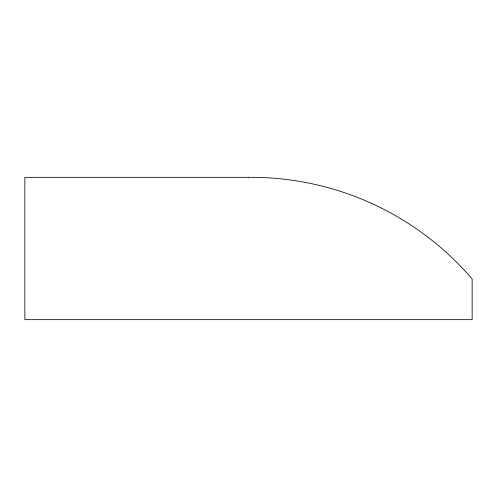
<?xml version="1.0" encoding="UTF-8"?>
<svg xmlns="http://www.w3.org/2000/svg" width="497" height="497" viewBox="0 0 497 497"><rect width="100%" height="100%" fill="white"/><g stroke="black" fill="none" stroke-linecap="round" stroke-linejoin="round"><path stroke-width="0.75" d="M248.5 177.336L24.85 177.336L24.85 319.664L472.15 319.664L472.15 278.997A291.012 291.012 0 0 0 248.5 177.336"/></g></svg>
